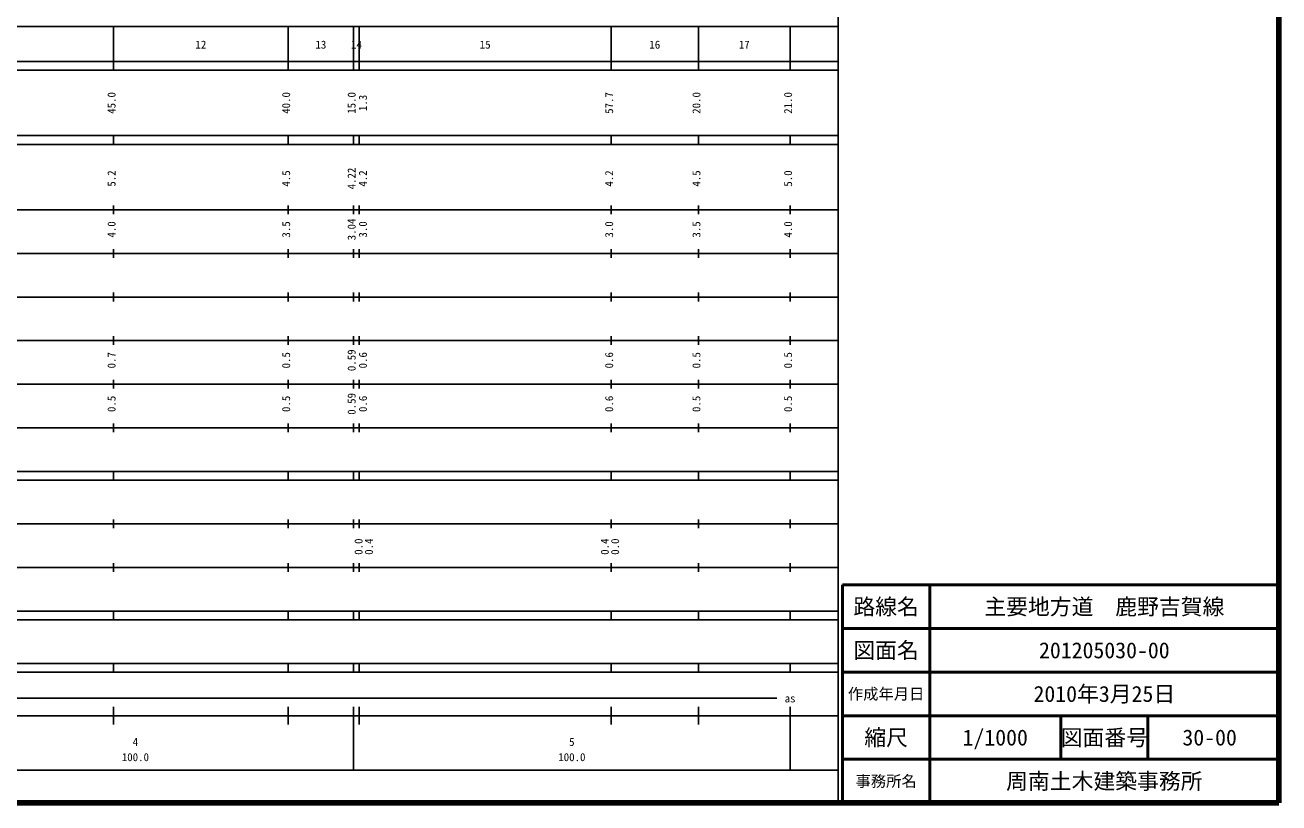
# Model space of a CAD drawing. Units: millimetres on the paper, enlarged 1000 times. Extents: x 40000 to 680000, y 20000 to 380000.
# Drawn here: x 392724 to 680000, y 20000 to 198357 of the extents above; entities that cross this region are included whole.
import ezdxf
from ezdxf.enums import TextEntityAlignment as Align

# ---------------------------------------------------------------- set-up
doc = ezdxf.new("R2010")
doc.units = ezdxf.units.MM
doc.header["$LTSCALE"] = 1000
for name, color, linetype, lineweight in [('M-TTL', 2, 'Continuous', 140), ('M-TTL-BAND', 7, 'Continuous', 25), ('M-TTL-FRAM', 2, 'Continuous', 50), ('M-TTL-LINE', 7, 'Continuous', 50)]:
    doc.layers.add(name, color=color, linetype=linetype, lineweight=lineweight)
doc.layers.add('M-TTL-TXT', color=7, linetype='Continuous')
doc.styles.add('ＭＳ ゴシック', font='')
doc.styles.get('ＭＳ ゴシック').set_extended_font_data('MS Gothic')

msp = doc.modelspace()

# ---------------------------------------------------------------- linework, layer by layer
at = {"layer": 'M-TTL'}
for p, q in [((680000, 20000), (680000, 380000)), ((40000, 20000), (680000, 20000))]:
    msp.add_line(p, q, dxfattribs=at)
at = {"layer": 'M-TTL-BAND'}
for p, q in [((579000, 20000), (579000, 370000)), ((68000, 198000), (579000, 198000)), ((413000, 188000), (413000, 198000)), ((453000, 188000), (453000, 198000)), ((468000, 188000), (468000, 198000)), ((469300, 188000), (469300, 198000)), ((527000, 188000), (527000, 198000)), ((547000, 188000), (547000, 198000)), ((568000, 188000), (568000, 198000)), ((40000, 190000), (579000, 190000)), ((40000, 188000), (579000, 188000)), ((40000, 173000), (579000, 173000)), ((413000, 171000), (413000, 173000)), ((453000, 171000), (453000, 173000)), ((468000, 171000), (468000, 173000)), ((469300, 171000), (469300, 173000)), ((527000, 171000), (527000, 173000)), ((547000, 171000), (547000, 173000)), ((568000, 171000), (568000, 173000)), ((40000, 171000), (579000, 171000)), ((40000, 156000), (579000, 156000)), ((413000, 155000), (413000, 157000)), ((453000, 155000), (453000, 157000)), ((468000, 155000), (468000, 157000)), ((469300, 155000), (469300, 157000)), ((527000, 155000), (527000, 157000)), ((547000, 155000), (547000, 157000)), ((568000, 155000), (568000, 157000)), ((413000, 145000), (413000, 147000)), ((453000, 145000), (453000, 147000)), ((468000, 145000), (468000, 147000)), ((469300, 145000), (469300, 147000)), ((527000, 145000), (527000, 147000)), ((547000, 145000), (547000, 147000)), ((568000, 145000), (568000, 147000)), ((46000, 146000), (579000, 146000)), ((52000, 136000), (579000, 136000)), ((413000, 135000), (413000, 137000)), ((453000, 135000), (453000, 137000)), ((468000, 135000), (468000, 137000)), ((469300, 135000), (469300, 137000)), ((527000, 135000), (527000, 137000)), ((547000, 135000), (547000, 137000)), ((568000, 135000), (568000, 137000)), ((413000, 125000), (413000, 127000)), ((453000, 125000), (453000, 127000)), ((468000, 125000), (468000, 127000)), ((469300, 125000), (469300, 127000)), ((527000, 125000), (527000, 127000)), ((547000, 125000), (547000, 127000)), ((568000, 125000), (568000, 127000)), ((46000, 126000), (579000, 126000)), ((52000, 116000), (579000, 116000)), ((413000, 115000), (413000, 117000)), ((453000, 115000), (453000, 117000)), ((468000, 115000), (468000, 117000)), ((469300, 115000), (469300, 117000)), ((527000, 115000), (527000, 117000)), ((547000, 115000), (547000, 117000)), ((568000, 115000), (568000, 117000)), ((413000, 105000), (413000, 107000)), ((453000, 105000), (453000, 107000)), ((468000, 105000), (468000, 107000)), ((469300, 105000), (469300, 107000)), ((527000, 105000), (527000, 107000)), ((547000, 105000), (547000, 107000)), ((568000, 105000), (568000, 107000)), ((46000, 106000), (579000, 106000)), ((40000, 96000), (579000, 96000)), ((413000, 94000), (413000, 96000)), ((453000, 94000), (453000, 96000)), ((468000, 94000), (468000, 96000)), ((469300, 94000), (469300, 96000)), ((527000, 94000), (527000, 96000)), ((547000, 94000), (547000, 96000)), ((568000, 94000), (568000, 96000)), ((40000, 94000), (579000, 94000)), ((49000, 84000), (579000, 84000)), ((413000, 83000), (413000, 85000)), ((453000, 83000), (453000, 85000)), ((468000, 83000), (468000, 85000)), ((469300, 83000), (469300, 85000)), ((527000, 83000), (527000, 85000)), ((547000, 83000), (547000, 85000)), ((568000, 83000), (568000, 85000)), ((413000, 73000), (413000, 75000)), ((453000, 73000), (453000, 75000)), ((468000, 73000), (468000, 75000)), ((469300, 73000), (469300, 75000)), ((527000, 73000), (527000, 75000)), ((547000, 73000), (547000, 75000)), ((568000, 73000), (568000, 75000)), ((40000, 74000), (579000, 74000)), ((40000, 64000), (579000, 64000)), ((413000, 62000), (413000, 64000)), ((453000, 62000), (453000, 64000)), ((468000, 62000), (468000, 64000)), ((469300, 62000), (469300, 64000)), ((527000, 62000), (527000, 64000)), ((547000, 62000), (547000, 64000)), ((568000, 62000), (568000, 64000)), ((40000, 62000), (579000, 62000)), ((40000, 52000), (579000, 52000)), ((413000, 50000), (413000, 52000)), ((453000, 50000), (453000, 52000)), ((468000, 50000), (468000, 52000)), ((469300, 50000), (469300, 52000)), ((527000, 50000), (527000, 52000)), ((547000, 50000), (547000, 52000)), ((568000, 50000), (568000, 52000)), ((40000, 50000), (579000, 50000)), ((71000, 44000), (565000, 44000)), ((413000, 38000), (413000, 42000)), ((453000, 38000), (453000, 42000)), ((468000, 27500), (468000, 42000)), ((469300, 38000), (469300, 42000)), ((527000, 38000), (527000, 42000)), ((547000, 38000), (547000, 42000)), ((568000, 27500), (568000, 42000)), ((40000, 40000), (579000, 40000)), ((68000, 27500), (579000, 27500))]:
    msp.add_line(p, q, dxfattribs=at)
at = {"layer": 'M-TTL-FRAM'}
for p, q in [((680000, 70000), (580000, 70000)), ((580000, 70000), (580000, 20000))]:
    msp.add_line(p, q, dxfattribs=at)
at = {"layer": 'M-TTL-LINE'}
for p, q in [((600000, 70000), (600000, 20000)), ((680000, 60000), (580000, 60000)), ((680000, 50000), (580000, 50000)), ((680000, 40000), (580000, 40000)), ((630000, 40000), (630000, 30000)), ((650000, 40000), (650000, 30000)), ((680000, 30000), (580000, 30000))]:
    msp.add_line(p, q, dxfattribs=at)

# ---------------------------------------------------------------- texts
at = {"layer": 'M-TTL-BAND', "style": 'ＭＳ ゴシック'}
for s, p in [('12', (433000, 192405)), ('13', (460500, 192405)), ('14', (468650, 192405)), ('15', (498150, 192405)), ('16', (537000, 192405)), ('17', (557500, 192405)), ('as', (568000, 42500)), ('4', (418000, 32523)), ('5', (518000, 32523)), ('100.0', (418000, 29033)), ('100.0', (518000, 29033))]:
    msp.add_text(s, height=1833, dxfattribs=at).set_placement(p, align=Align.BOTTOM_CENTER)
for s, p in [('45.0', (414000, 180500)), ('40.0', (454000, 180500)), ('15.0', (469000, 180500)), ('1.3', (471591, 180500)), ('57.7', (528000, 180500)), ('20.0', (548000, 180500)), ('21.0', (569000, 180500)), ('5.2', (414000, 163174)), ('4.5', (454000, 163174)), ('4.22', (469000, 163174)), ('4.2', (471591, 163174)), ('4.2', (528000, 163174)), ('4.5', (548000, 163174)), ('5.0', (569000, 163174)), ('4.0', (414000, 151500)), ('3.5', (454000, 151500)), ('3.04', (469000, 151500)), ('3.0', (471591, 151500)), ('3.0', (528000, 151500)), ('3.5', (548000, 151500)), ('4.0', (569000, 151500)), ('0.59', (469000, 121500)), ('0.7', (414000, 121500)), ('0.5', (454000, 121500)), ('0.6', (471591, 121500)), ('0.6', (528000, 121500)), ('0.5', (548000, 121500)), ('0.5', (569000, 121500)), ('0.5', (414000, 111500)), ('0.5', (454000, 111500)), ('0.59', (469000, 111500)), ('0.6', (471591, 111500)), ('0.6', (528000, 111500)), ('0.5', (548000, 111500)), ('0.5', (569000, 111500)), ('0.0', (470591, 78764)), ('0.4', (472961, 78764)), ('0.4', (527000, 78764)), ('0.0', (529370, 78764))]:
    msp.add_text(s, height=1833, rotation=90, dxfattribs=at).set_placement(p, align=Align.BOTTOM_CENTER)
at = {"layer": 'M-TTL-TXT', "style": 'ＭＳ ゴシック'}
for s, height, p in [('路線名', 3666, (590000, 65000)), ('路線名', 3666, (590000, 65000)), ('主要地方道\u3000鹿野吉賀線', 3666, (640000, 65000)), ('図面名', 3666, (590000, 55000)), ('図面名', 3666, (590000, 55000)), ('201205030-00', 3666, (640000, 55000)), ('作成年月日', 2566, (590000, 45000)), ('作成年月日', 2566, (590000, 45000)), ('2010年3月25日', 3666, (640000, 45000)), ('縮尺', 3666, (590000, 35000)), ('縮尺', 3666, (590000, 35000)), ('1/1000', 3666, (615000, 35000)), ('図面番号', 3666, (640000, 35000)), ('図面番号', 3666, (640000, 35000)), ('30-00', 3666, (664125, 35000)), ('事務所名', 2566, (590000, 25000)), ('事務所名', 2566, (590000, 25000)), ('周南土木建築事務所', 3666, (640000, 25000))]:
    msp.add_text(s, height=height, dxfattribs=at).set_placement(p, align=Align.MIDDLE_CENTER)

doc.saveas('drawing.dxf')
